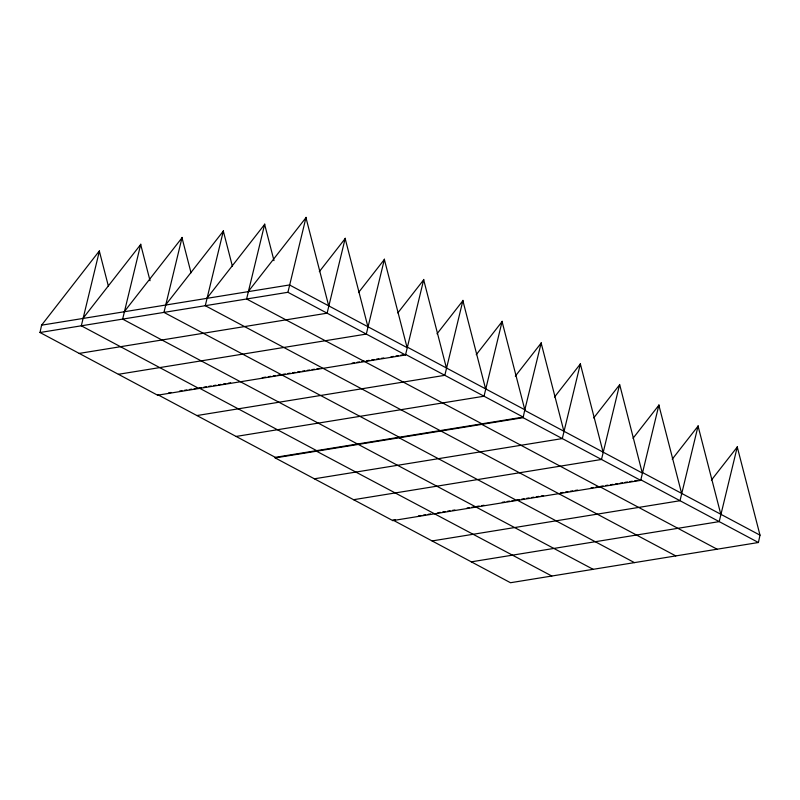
<?xml version="1.0" encoding="UTF-8"?>
<svg xmlns="http://www.w3.org/2000/svg" width="800" height="800" viewBox="0 0 800 800"><rect width="100%" height="100%" fill="white"/><g stroke="black" fill="none" stroke-linecap="round" stroke-linejoin="round"><path stroke-width="1.2" d="M423.77 279.41L405.51 354.97L157.6 395.2L40 332.51L41.59 325.17L99.46 250.79M108.4 286.22L99.37 251.2L81.32 325.81L198.92 388.49L201.46 387.55M140.78 244.09L122.64 319.11L593.14 569.32M182.1 237.38L163.96 312.4L399.27 437.22L399.14 437.8L516.74 500.48M157.6 395.2L157.71 394.65L275.31 457.34L523.23 417.11L405.63 354.43M223.42 230.68L205.28 305.7L675.77 555.91M264.74 223.97L246.6 298.99L481.91 423.82L481.78 424.39L599.38 487.07M40 332.51L287.92 292.29L306.06 217.27M658.96 404.8L640.7 480.37L392.78 520.59L275.19 457.91L275.31 457.34M345.26 238.16L327.11 313.18L79.2 353.41M384.46 259.06L366.31 334.08L118.4 374.3M392.78 520.59L395.33 519.65M462.97 300.3L444.83 375.32L196.91 415.55M502.17 321.2L484.03 396.22L236.11 436.44M275.19 457.91L523.1 417.68L524.81 409.77L502.08 321.6L476.23 354.7M541.25 342.66L524.69 410.34L642.29 473.02L619.64 384.45M580.44 363.56L562.3 438.58L314.39 478.8M593.7 417.95L619.55 384.86L601.5 459.47L353.58 499.7M698.16 425.7L680.01 500.72L432.1 540.94M737.36 446.59L719.21 521.61L471.3 561.84M392.9 520.05L510.5 582.73L758.41 542.51L760 535.16L737.27 447L711.42 480.09M82.91 318.47L140.69 244.49L150.04 280.72M124.23 311.76L182.01 237.79L191.04 272.81M165.55 305.06L223.33 231.08L232.36 266.11M206.86 298.35L264.65 224.38L273.99 260.61M248.18 291.65L305.97 217.68L328.7 305.84M319.32 271.66L345.17 238.57L367.9 326.74M358.52 292.56L384.37 259.46L407.1 347.63L289.5 284.95L41.59 325.17M397.83 312.91L423.68 279.81L446.42 367.98M437.03 333.8L462.88 300.71L485.61 388.87M515.31 376.16L541.16 343.07L563.89 431.23M554.5 397.06L580.36 363.96L603.09 452.13M633.02 438.3L658.87 405.21L681.6 493.37M672.22 459.2L698.07 426.1L720.8 514.27M168.65 392.88L171.08 392.48M179.59 391.1L182.02 390.71M184.45 390.31L186.88 389.92M189.31 389.53L191.74 389.13M194.17 388.74L196.6 388.34M203.89 387.16L206.33 386.77M208.76 386.37L211.19 385.98M213.62 385.58L216.05 385.19M218.48 384.79L220.91 384.4M223.34 384.01L225.77 383.61M228.2 383.22L230.63 382.82M262.23 377.7L265.87 377.1M268.3 376.71L270.73 376.31M273.16 375.92L275.6 375.53M278.03 375.13L280.46 374.74M282.89 374.34L285.32 373.95M287.75 373.55L290.18 373.16M292.61 372.77L295.04 372.37M297.47 371.98L299.9 371.58M302.33 371.19L304.76 370.79M307.19 370.4L309.62 370.01M312.05 369.61L314.48 369.22M316.91 368.82L319.35 368.43M352.16 363.1L354.59 362.71M357.02 362.31L359.45 361.92M361.88 361.53L364.31 361.13M366.74 360.74L369.17 360.34M371.6 359.95L374.03 359.55M376.46 359.16L378.89 358.77M381.32 358.37L383.75 357.98M391.05 356.79L393.48 356.4M395.91 356.01L398.34 355.61M400.77 355.22L403.2 354.82M418.42 515.91L420.85 515.51M423.28 515.12L425.71 514.72M428.14 514.33L430.57 513.93M437.87 512.75L440.3 512.36M442.73 511.96L445.16 511.57M447.59 511.17L450.02 510.78M452.45 510.38L454.88 509.99M467.03 508.02L469.46 507.62M471.89 507.23L474.32 506.84M476.75 506.44L479.19 506.05M481.62 505.65L484.05 505.26M502.28 502.3L504.71 501.91M507.14 501.51L509.57 501.12M512 500.72L514.43 500.33M519.29 499.54L516.86 499.93L634.45 562.62M521.72 499.15L524.15 498.75M526.58 498.36L529.01 497.96M531.44 497.57L533.87 497.17M536.3 496.78L538.73 496.38M541.16 495.99L543.59 495.6M560.61 492.84L563.04 492.44M565.47 492.05L567.9 491.65M570.33 491.26L572.76 490.86M575.19 490.47L577.62 490.08M590.99 487.91L593.42 487.51M595.85 487.12L598.28 486.72M600.71 486.33L603.14 485.93M605.57 485.54L608 485.15M610.43 484.75L612.86 484.36M615.3 483.96L617.73 483.57M620.16 483.17L622.59 482.78M625.02 482.38L627.45 481.99M629.88 481.6L632.31 481.2M634.74 480.81L637.17 480.41M407.22 347.08L524.81 409.77M642.4 472.48L760 535.16M640.82 479.82L758.41 542.51M287.92 292.29L405.51 354.97M523.1 417.68L640.7 480.37M599.5 486.53L717.09 549.21M199.03 387.95L316.63 450.63L316.51 451.2L551.82 576.03"/></g></svg>
